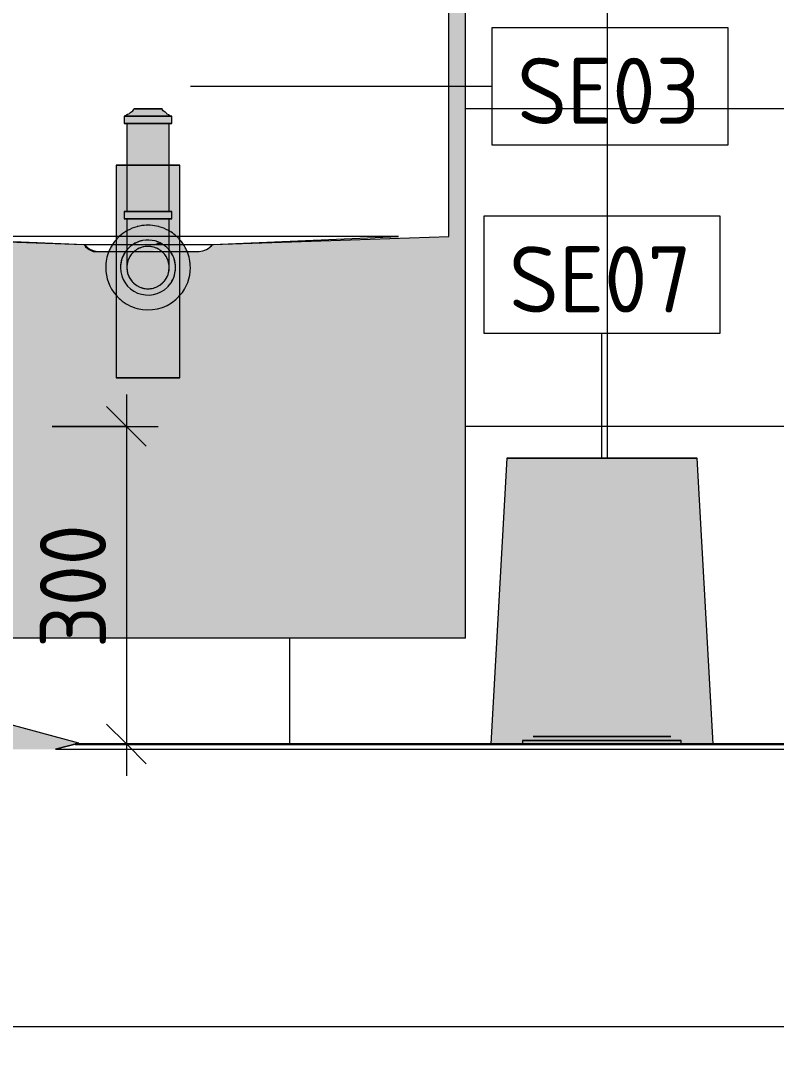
# Model space of a CAD drawing. Header units: millimetres. Extents: x 855 to 56329, y -2396 to 17803.
# Drawn here: x 35193 to 35906, y -297 to 683 of the extents above; entities that cross this region are included whole.
import ezdxf

# ---------------------------------------------------------------- set-up
doc = ezdxf.new("R2010")
doc.units = ezdxf.units.MM
for name, color, linetype, lineweight in [('A-ANNO-DIMS', 7, 'Continuous', 9), ('A-ANNO-DIMS-25', 7, 'Continuous', 9), ('A-DETL-GENF', 7, 'Continuous', 9), ('A-FLOR', 7, 'Continuous', 9), ('A-WALL-PATT', 7, 'Continuous', 9), ('P-SANR-FIXT', 7, 'Continuous', 9), ('P-SANR-FIXT-3', 7, 'Continuous', 18), ('P-SANR-FIXT-IDEN', 7, 'Continuous', 9)]:
    doc.layers.add(name, color=color, linetype=linetype, lineweight=lineweight)
doc.layers.add('A-FLOR-FNSH-1', color=7, linetype='Continuous', lineweight=30, true_color=0x3c3c3c)
doc.layers.add('I-FURN-4', color=7, linetype='Continuous', lineweight=9, true_color=0xc0c0c0)
doc.layers.add('I-FURN-3', color=7, linetype='Continuous', lineweight=9, true_color=0xfbfbfb, transparency=0.7)
doc.layers.add('P-SANR-FIXT-2', color=7, linetype='Continuous', lineweight=9, transparency=0.7)
doc.styles.add('GOST Common_6', font='GOST_Common.ttf', dxfattribs={"height": 62.5})
doc.styles.add('ISOCPEUR_2', font='isocpeur.ttf', dxfattribs={"width": 0.9, "height": 62.5})
doc.dimstyles.new('ISO-2_5_0_9К_БОЛЬШОЙ_1', dxfattribs={"dimscale": 304.8, "dimtxt": 62.248823, "dimasz": 0.123031, "dimexe": 0.098425, "dimexo": 0.246063, "dimgap": 0, "dimtad": 1, "dimdec": 0, "dimrnd": 10, "dimzin": 0, "dimdsep": 46, "dimtxsty": 'ISOCPEUR_2', "dimblk1": 'OBLIQUE', "dimblk2": 'OBLIQUE', "dimsah": 1, "dimcen": 0.09, "dimdle": 0.098425, "dimazin": 0, "dimtfac": 1, "dimtdec": 4, "dimtix": 1, "dimtmove": 0, "dimatfit": 3, "dimfxl": 1, "dimtvp": 1, "dimtolj": 1, "dimtzin": 0, "dimarcsym": 2})

# ---------------------------------------------------------------- blocks, each defined once
blk = doc.blocks.new('Мойка кухонная - Раковина Roca Victoria-N Unik 600х460 мм-30768662-Развертка 1_11-2')
at = {"layer": 'P-SANR-FIXT'}
for p, q in [((44396.57, 696.82), (44964.23, 696.82)), ((44410.68, 696.82), (44396.58, 696.82)), ((44396.58, 696.82), (44396.58, 479.22)), ((44950.68, 700), (44410.68, 700)), ((44410.68, 700), (44410.68, 696.82)), ((44950.68, 696.82), (44950.68, 700)), ((44964.23, 696.82), (44950.68, 696.82)), ((44964.23, 479.2), (44964.23, 696.82)), ((44916.73, 479.2), (44396.57, 479.2)), ((44396.58, 479.22), (44619.45, 471.89)), ((44916.73, 479.2), (44444.63, 479.2)), ((44444.63, 479.2), (44620.14, 471.77)), ((44619.45, 471.89), (44741.91, 471.89)), ((44741.2, 471.77), (44916.73, 479.2)), ((44741.23, 471.87), (44964.23, 479.2)), ((44628.2, 465.31), (44680.68, 465.31)), ((44633.03, 465.31), (44680.68, 465.31)), ((44680.68, 465.31), (44728.31, 465.31)), ((44680.68, 465.31), (44728.01, 465.31))]:
    blk.add_line(p, q, dxfattribs=at)
for centre, radius, start, end in [((44633.74, 481.79), 17.39, 214.69481, 251.39758), ((44633.81, 482.97), 17.67, 219.30999, 243.39173), ((44727.62, 482.7), 17.39, 271.28334, 321.50105), ((44727.53, 482.97), 17.67, 272.52653, 320.68652), ((44633.81, 482.97), 17.67, 243.39173, 267.47347)]:
    blk.add_arc(centre, radius, start, end, dxfattribs=at)
blk = doc.blocks.new('сифон - Для раковины-30649612-Развертка 1_11-2')
at = {"layer": 'P-SANR-FIXT-2'}
for points in [[(44675.86, 593), (44680.12, 593), (44680.12, 600), (44666.77, 600), (44665.45, 597.75), (44664.86, 596.97), (44664.46, 596.64), (44663.17, 595.95), (44662.68, 595.37), (44658.72, 593), (44675.35, 593)], [(44692.76, 593), (44701.5, 593.09), (44699.06, 594.61), (44697.44, 595.55), (44694.26, 598.37), (44693.34, 600), (44680.12, 600), (44680.12, 593), (44690.16, 593)], [(44680.12, 586), (44680.12, 593), (44657.62, 593), (44657.62, 586), (44674.94, 586)], [(44690.16, 586), (44702.62, 586), (44702.62, 593), (44680.12, 593), (44680.12, 586), (44690.12, 586)], [(44699.8, 546.78), (44700.12, 546.78), (44700.12, 586), (44660.12, 586), (44660.12, 546.78), (44699.44, 546.78)], [(44694.26, 503), (44700.12, 503), (44700.12, 546.78), (44660.12, 546.78), (44660.26, 503), (44691.37, 503)], [(44691.37, 496), (44702.62, 496), (44702.37, 503), (44657.62, 503), (44657.62, 496), (44690.16, 496)], [(44660.12, 484.64), (44670.12, 488.68), (44680.6, 489.94), (44690.63, 488.57), (44700.12, 484.64), (44700.12, 496), (44660.12, 496), (44660.12, 488.64)], [(44666.15, 471.77), (44667.78, 472.96), (44668.54, 473.11), (44673.39, 475.11), (44680.68, 475.93), (44687.88, 474.69), (44690.65, 473.54), (44700.12, 473.78), (44700.12, 484.64), (44699.44, 484.82), (44697.44, 485.36), (44697.44, 484.99), (44669.6, 488.54), (44662.8, 484.61), (44662.8, 485.75), (44660.12, 484.64), (44660.12, 471.77), (44665.98, 471.77)], [(44680.68, 465.31), (44692.13, 466.78), (44685.29, 471.77), (44666.81, 471.77), (44665.12, 466.98), (44680.12, 465.37)], [(44694.09, 471.77), (44693.12, 472.52), (44690.12, 473.52), (44686.85, 473.21), (44690.59, 471.77), (44692.64, 471.77)], [(44654.14, 468.14), (44654.12, 468.17), (44654.12, 468.15)], [(44680.12, 424), (44687.88, 425.31), (44693.12, 427.48), (44698.67, 431.84), (44702.63, 437), (44705.23, 443.27), (44706.08, 450.29), (44705.23, 456.73), (44702.63, 463), (44700.86, 465.31), (44700.12, 465.31), (44700.12, 450), (44699.44, 444.82), (44697.44, 440), (44694.26, 435.86), (44690.12, 432.68), (44684.61, 430.59), (44680.12, 430), (44674.94, 430.68), (44669.76, 432.95), (44665.98, 435.86), (44662.78, 440.05), (44660.8, 444.82), (44660.12, 450.29), (44659.91, 465.31), (44659.37, 465.31), (44657.54, 462.84), (44655, 456.73), (44654.14, 449.85), (44655, 443.27), (44657.6, 437), (44662.49, 431.04), (44667.12, 427.48), (44673.39, 424.89), (44677.09, 424.4)]]:
    blk.add_hatch(color=256, dxfattribs=at).paths.add_polyline_path(points)
h = blk.add_hatch(color=256, dxfattribs=at)
h.paths.add_polyline_path([(44651.14, 346), (44680.12, 346), (44680.12, 410), (44669.76, 411.36), (44660.12, 415.36), (44651.83, 421.72), (44650.12, 423.95), (44650.12, 346)])
h.paths.add_polyline_path([(44650.12, 476.05), (44652.16, 478.53), (44660.12, 484.64), (44660.06, 496), (44657.62, 496), (44657.62, 503), (44660.12, 503), (44660.12, 546.78), (44650.12, 546.78), (44650.12, 477.29)])
h = blk.add_hatch(color=256, dxfattribs=at)
h.paths.add_polyline_path([(44706.1, 346), (44710.12, 346), (44710.12, 423.95), (44707.97, 421.38), (44699.2, 414.98), (44690.47, 411.36), (44680.12, 410), (44680.12, 346), (44701.33, 346)])
h.paths.add_polyline_path([(44710.12, 476.05), (44710.12, 546.78), (44700.12, 546.78), (44700.12, 503), (44702.62, 503), (44702.54, 496), (44700.12, 496), (44700.12, 484.64), (44708.4, 478.28), (44709.45, 476.92)])
h = blk.add_hatch(color=256, dxfattribs=at)
h.paths.add_polyline_path([(44680.12, 410), (44690.47, 411.36), (44700.12, 415.36), (44708.4, 421.72), (44710.12, 423.95), (44710.11, 465.31), (44709.7, 468.45), (44710.12, 468.5), (44710.12, 476.05), (44708.4, 478.28), (44700.12, 484.64), (44700.12, 473.78), (44701.54, 473.81), (44701.81, 471.77), (44706.1, 471.77), (44706.1, 468.07), (44709.1, 468.34), (44709.1, 465.31), (44700.86, 465.31), (44702.63, 463), (44705.23, 456.73), (44706.1, 449.85), (44705.23, 443.27), (44702.63, 437), (44698.5, 431.62), (44692.2, 427.1), (44686.85, 424.89), (44680.12, 424), (44672.35, 425.31), (44667.12, 427.48), (44661.73, 431.62), (44657.6, 437), (44655, 443.27), (44654.16, 450.29), (44655, 456.73), (44657.6, 463), (44659.37, 465.31), (44650.12, 465.31), (44650.12, 423.95), (44651.83, 421.72), (44660.12, 415.36), (44670, 411.33), (44677.63, 410.33)])
h.paths.add_polyline_path([(44680.12, 430), (44685.35, 430.7), (44690.12, 432.68), (44694.26, 435.86), (44697.61, 440.41), (44699.44, 444.82), (44700.12, 450.29), (44699.89, 465.31), (44660.12, 465.31), (44660.12, 450), (44660.8, 444.82), (44663.28, 439.37), (44665.98, 435.86), (44670.12, 432.68), (44674.94, 430.68), (44676.85, 430.43)])
h.paths.add_polyline_path([(44698.5, 468.38), (44694.09, 471.77), (44690.59, 471.66), (44697.53, 468.95)])
h.paths.add_polyline_path([(44699.12, 467.31), (44699.31, 467.33), (44698.52, 468.36)])
h.paths.add_polyline_path([(44666.37, 471.77), (44667.56, 471.89), (44667.66, 472.66), (44667.12, 472.52), (44666.49, 471.89)])
h.paths.add_polyline_path([(44661.93, 467.33), (44665.98, 471.64), (44661.35, 467.88), (44661, 467.43), (44661.68, 467.35)])
h.paths.add_polyline_path([(44650.12, 468.99), (44652.9, 471.77), (44660.12, 471.93), (44660.12, 484.64), (44651.83, 478.28), (44650.12, 476.05), (44650.12, 470)])
h.paths.add_polyline_path([(44668.89, 472.99), (44686.32, 473.43), (44680.12, 476), (44669.76, 473.23)])
h = blk.add_hatch(color=256, dxfattribs=at)
h.paths.add_polyline_path([(44662.8, 484.61), (44669.61, 488.57), (44662.8, 485.75)])
h.paths.add_polyline_path([(44699.44, 484.82), (44699.44, 484.92), (44689.98, 488.7), (44679.3, 489.89), (44670.12, 488.59), (44697.44, 484.99), (44697.44, 485.36), (44697.86, 485.25)])
h = blk.add_hatch(color=256, dxfattribs=at)
h.paths.add_polyline_path([(44710.12, 423.95), (44714.76, 430), (44718.75, 439.65), (44720.12, 450), (44718.75, 460.35), (44714.76, 470), (44710.12, 476.05), (44710.12, 468.5), (44713.85, 468.85), (44715.89, 465.31), (44710.12, 465.25), (44710.12, 430)])
h.paths.add_polyline_path([(44650.12, 423.95), (44650.12, 465.31), (44643.53, 465.31), (44641.48, 460.35), (44640.12, 450), (44641.48, 439.65), (44645.48, 430)])
h.paths.add_polyline_path([(44699.31, 467.33), (44700.12, 467.42), (44700.12, 471.77), (44694.26, 471.64), (44698.52, 468.37)])
h.paths.add_polyline_path([(44661, 467.43), (44661.73, 468.38), (44665.98, 471.77), (44660.12, 471.77), (44660.38, 467.49), (44660.8, 467.45)])
h.paths.add_polyline_path([(44649.76, 468.63), (44650.12, 468.99), (44650.12, 476.05), (44645.12, 469.13), (44645.48, 469.1)])
h = blk.add_hatch(color=256, dxfattribs=at)
h.paths.add_polyline_path([(44702.35, 467.66), (44706.1, 468.07), (44706.1, 471.77), (44701.81, 471.77), (44702.26, 468.38)])
h.paths.add_polyline_path([(44654.14, 468.16), (44654.12, 471.77), (44652.9, 471.77), (44650.12, 468.6), (44654.12, 468.17)])
h.paths.add_polyline_path([(44701.33, 471.77), (44701.8, 471.87), (44701.33, 473.81), (44700.12, 473.78), (44700.12, 471.77)])
h = blk.add_hatch(color=256, dxfattribs=at)
h.paths.add_polyline_path([(44700.12, 467.42), (44702.35, 467.66), (44701.81, 471.77), (44700.12, 471.77), (44700.12, 468.38)])
h.paths.add_polyline_path([(44660.12, 467.52), (44660.03, 471.77), (44654.14, 471.77), (44654.14, 468.16), (44658.9, 467.65)])
h.paths.add_polyline_path([(44696.55, 471.77), (44700.12, 471.87), (44700.12, 473.78), (44690.65, 473.54), (44693.96, 471.87), (44694.26, 471.77), (44695.63, 471.77)])
h = blk.add_hatch(color=256, dxfattribs=at)
h.paths.add_polyline_path([(44659.37, 465.31), (44660.12, 465.52), (44660.12, 466.28)])
h.paths.add_polyline_path([(44700.28, 465.31), (44700.86, 465.31), (44700.12, 466.28), (44700.12, 465.59)])
h.paths.add_polyline_path([(44690.33, 471.77), (44686.32, 473.43), (44667.79, 472.7), (44667.64, 472.52), (44667.82, 471.77), (44690.16, 471.77)])
h = blk.add_hatch(color=256, dxfattribs=at)
h.paths.add_polyline_path([(44692.39, 466.58), (44699.12, 467.31), (44698.5, 468.38), (44697.44, 468.83), (44690.12, 471.77), (44685.63, 471.77), (44692.13, 466.78)])
h.paths.add_polyline_path([(44664.84, 467.01), (44666.69, 471.77), (44666.37, 471.77), (44661.93, 467.33), (44664.33, 467.07)])
h = blk.add_hatch(color=256, dxfattribs=at)
h.paths.add_polyline_path([(44666.15, 471.77), (44666.49, 471.89), (44666.31, 471.89)])
h.paths.add_polyline_path([(44668.23, 472.98), (44669.76, 473.23), (44678.52, 475.79), (44672.35, 474.69), (44668.54, 473.11)])
h.paths.add_polyline_path([(44686.32, 473.43), (44690.12, 473.76), (44686.85, 475.11), (44680.68, 475.77), (44685.29, 473.86)])
h = blk.add_hatch(color=256, dxfattribs=at)
h.paths.add_polyline_path([(44710.12, 465.31), (44715.89, 465.31), (44713.85, 468.85), (44710.12, 468.45)])
h.paths.add_polyline_path([(44646.44, 465.31), (44650.12, 465.31), (44650.12, 468.6), (44645.11, 469.11), (44643.53, 465.31)])
h = blk.add_hatch(color=256, dxfattribs=at)
h.paths.add_polyline_path([(44650.12, 468.6), (44650.12, 468.99), (44649.76, 468.63)])
h.paths.add_polyline_path([(44649.74, 468.61), (44649.76, 468.63), (44645.11, 469.11)])
h = blk.add_hatch(color=256, dxfattribs=at)
h.paths.add_polyline_path([(44709.1, 465.31), (44709.1, 468.34), (44708.4, 468.27), (44708.4, 465.31)])
h.paths.add_polyline_path([(44651.14, 465.31), (44651.14, 468.49), (44650.12, 468.57), (44650.12, 465.31), (44650.53, 465.31)])
h.paths.add_polyline_path([(44710.12, 465.31), (44710.12, 468.45), (44709.7, 468.41), (44710.11, 465.31)])
h = blk.add_hatch(color=256, dxfattribs=at)
h.paths.add_polyline_path([(44652.36, 465.31), (44659.37, 465.31), (44660.12, 466.28), (44660.12, 467.52), (44651.14, 468.46), (44651.14, 465.31)])
h.paths.add_polyline_path([(44708.4, 465.31), (44708.4, 468.27), (44700.12, 467.39), (44700.12, 466.28), (44700.86, 465.31), (44707.31, 465.31)])
h = blk.add_hatch(color=256, dxfattribs=at)
h.paths.add_polyline_path([(44700.12, 466.28), (44699.86, 467.39), (44699.44, 467.17), (44699.87, 466.6)])
h.paths.add_polyline_path([(44660.12, 466.28), (44660.8, 467.45), (44660.12, 467.51), (44660.12, 467.15)])
h = blk.add_hatch(color=256, dxfattribs=at)
h.paths.add_polyline_path([(44664.13, 465.31), (44664.84, 467.01), (44661.67, 467.07), (44660.8, 466.2), (44660.8, 467.17), (44660.12, 466.28), (44660.34, 465.31), (44662.96, 465.31)])
h.paths.add_polyline_path([(44700.12, 465.59), (44699.87, 466.6), (44699.44, 466.77), (44699.88, 466)])
h = blk.add_hatch(color=256, dxfattribs=at)
h.paths.add_polyline_path([(44660.8, 466.2), (44661.68, 467.35), (44660.8, 467.17)])
h.paths.add_polyline_path([(44699.44, 466.77), (44699.31, 467.33), (44699.14, 467.28)])
h = blk.add_hatch(color=256, dxfattribs=at)
h.paths.add_polyline_path([(44664.13, 465.31), (44679.37, 465.45), (44664.83, 467), (44664.25, 465.59)])
h.paths.add_polyline_path([(44690.82, 465.31), (44700.12, 465.59), (44699.14, 467.28), (44683.27, 465.31), (44690.16, 465.31)])
at = {"layer": 'P-SANR-FIXT'}
for p, q in [((44650.12, 546.78), (44650.12, 479.2)), ((44660.02, 546.78), (44650.12, 546.78)), ((44650.12, 546.78), (44680.12, 546.78)), ((44672.35, 546.78), (44660.02, 546.78)), ((44680.12, 546.78), (44672.35, 546.78)), ((44687.84, 546.78), (44680.12, 546.78)), ((44680.12, 546.78), (44706.1, 546.78)), ((44700.22, 546.78), (44687.88, 546.78)), ((44710.12, 546.78), (44700.22, 546.78)), ((44706.1, 546.78), (44710.12, 546.78)), ((44710.12, 479.2), (44710.12, 546.78)), ((44650.12, 479.2), (44650.12, 468.6)), ((44710.12, 468.5), (44710.12, 479.2)), ((44650.12, 468.57), (44650.12, 465.31)), ((44650.12, 465.31), (44650.12, 346)), ((44710.12, 465.31), (44710.12, 468.45)), ((44710.12, 346), (44710.12, 465.31)), ((44650.12, 346), (44651.14, 346)), ((44665.12, 346), (44650.12, 346)), ((44651.14, 346), (44654.14, 346)), ((44654.14, 346), (44680.12, 346)), ((44680.12, 346), (44665.12, 346)), ((44680.12, 346), (44709.1, 346)), ((44710.12, 346), (44680.12, 346)), ((44709.1, 346), (44710.12, 346))]:
    blk.add_line(p, q, dxfattribs=at)
for radius, start, end in [(40, 75.71751, 98.02758), (40, 120, 132.83401), (40, 119.19712, 120), (40, 105.24703, 118.91041), (40, 98.24493, 105), (40, 75, 75.45613), (40, 61.0596, 74.75297), (40, 60, 60.80288), (40, 57.8033, 60), (40, 47.44416, 57.30664), (40, 139.0486, 151.34644), (40, 132.83401, 139.0486), (26, 123.18157, 135), (26, 123.18157, 135), (26, 101.53846, 122.70721), (26, 105, 122.70721), (26, 101.53846, 105), (26, 75, 101.14942), (26, 75, 101.14942), (26, 67.17623, 74.90582), (26, 67.17623, 74.90582), (26, 57.29209, 65.89805), (26, 57.29209, 65.89805), (26, 47.96466, 56.81843), (26, 47.96466, 56.81843), (40, 40.9514, 47.16599), (40, 28.51707, 40.9514), (40, 157.29032, 180), (40, 151.38872, 157.29032), (26, 143.56174, 179.35133), (26, 150, 179.35133), (26, 143.56174, 150), (26, 140.86375, 143.56174), (26, 140.86375, 143.56174), (26, 138.38976, 140.86375), (26, 138.38976, 140.86375), (26, 135.05307, 137.66801), (26, 135.05307, 137.66801), (26, 45, 47.73574), (26, 45, 47.73574), (26, 42.06145, 44.94693), (26, 42.06145, 44.94693), (26, 39.13625, 41.61024), (26, 39.13625, 41.61024), (26, 36.43826, 39.13625), (26, 36.43826, 39.13625), (26, 0.64867, 36.43826), (26, 15, 36.43826), (40, 22.70968, 28.4341), (40, 0, 22.70968), (26, 0.64867, 15), (40, 180, 220.9514), (26, 179.35133, 180), (26, 179.35133, 180), (26, 180.32572, 315), (26, 180.32572, 315), (26, 315.62485, 359.67428), (26, 315.62485, 345), (26, 345, 359.67428), (26, 0, 0.64867), (26, 0, 0.64867), (40, 319.0486, 360), (40, 220.9514, 229.17087), (40, 310.82913, 319.0486), (40, 229.1995, 255), (40, 255.33884, 310.8005)]:
    blk.add_arc((44680.12, 450), radius, start, end, dxfattribs=at)
at = {"layer": 'P-SANR-FIXT-3'}
for p, q in [((44666.77, 600), (44670.68, 600)), ((44675.01, 600), (44666.77, 600)), ((44670.68, 600), (44680.12, 600)), ((44680.12, 600), (44675.01, 600)), ((44680.12, 600), (44689.56, 600)), ((44693.46, 600), (44680.12, 600)), ((44689.56, 600), (44692.45, 600)), ((44692.45, 600), (44693.46, 600)), ((44693.87, 598.9), (44693.46, 600)), ((44657.62, 593), (44657.62, 586)), ((44657.62, 593), (44658.53, 593)), ((44680.12, 593), (44657.62, 593)), ((44658.98, 593.43), (44658.62, 593)), ((44658.63, 593), (44673.14, 593)), ((44662.72, 593), (44658.63, 593)), ((44658.72, 593), (44673.26, 593)), ((44663.02, 596), (44662.72, 595.56)), ((44667.48, 593), (44662.72, 593)), ((44673.14, 593), (44667.48, 593)), ((44673.24, 593), (44680.12, 593)), ((44673.47, 593), (44673.24, 593)), ((44673.46, 593), (44680.12, 593)), ((44680.12, 593), (44673.47, 593)), ((44680.12, 593), (44701.52, 593)), ((44693.34, 593), (44680.12, 593)), ((44680.12, 593), (44701.61, 593)), ((44692.76, 593), (44680.12, 593)), ((44700.57, 593), (44692.76, 593)), ((44702.62, 593), (44693.34, 593)), ((44697.22, 596), (44695.35, 597.26)), ((44697.22, 596), (44697.52, 595.56)), ((44697.52, 595.56), (44697.86, 595.23)), ((44697.86, 595.23), (44699.45, 594.6)), ((44701.61, 593), (44700.57, 593)), ((44701.71, 593), (44702.62, 593)), ((44702.62, 586), (44702.62, 593)), ((44659.87, 586), (44657.62, 586)), ((44657.62, 586), (44680.12, 586)), ((44680.12, 586), (44659.87, 586)), ((44660.12, 586), (44660.12, 546.78)), ((44660.8, 586), (44660.12, 586)), ((44660.12, 586), (44673.11, 586)), ((44673.11, 586), (44660.8, 586)), ((44680.12, 586), (44673.2, 586)), ((44673.2, 586), (44680.12, 586)), ((44690.12, 586), (44680.12, 586)), ((44680.12, 586), (44700.12, 586)), ((44690.24, 586), (44680.12, 586)), ((44680.12, 586), (44702.62, 586)), ((44700.12, 586), (44690.12, 586)), ((44700.36, 586), (44690.28, 586)), ((44700.12, 546.78), (44700.12, 586)), ((44702.62, 586), (44700.36, 586)), ((44660.12, 546.78), (44660.12, 503)), ((44700.12, 503), (44700.12, 546.78)), ((44657.62, 503), (44657.62, 496)), ((44657.62, 503), (44664.21, 503)), ((44659.99, 503), (44657.62, 503)), ((44660.51, 503), (44660.15, 503)), ((44660.15, 503), (44660.51, 503)), ((44660.63, 503), (44660.16, 503)), ((44674.03, 503), (44660.77, 503)), ((44662.8, 503), (44660.8, 503)), ((44660.8, 503), (44674.01, 503)), ((44674.01, 503), (44662.8, 503)), ((44664.21, 503), (44674.03, 503)), ((44699.44, 503), (44674.27, 503)), ((44674.27, 503), (44699.44, 503)), ((44674.29, 503), (44685.94, 503)), ((44690.17, 503), (44674.29, 503)), ((44685.94, 503), (44696.03, 503)), ((44699.46, 503), (44690.21, 503)), ((44696.03, 503), (44702.54, 503)), ((44700.24, 503), (44699.6, 503)), ((44700.12, 503), (44699.73, 503)), ((44699.73, 503), (44700.12, 503)), ((44702.54, 503), (44700.24, 503)), ((44702.62, 496), (44702.62, 503)), ((44657.62, 496), (44658.38, 496)), ((44660.43, 496), (44657.62, 496)), ((44658.38, 496), (44659.99, 496)), ((44659.99, 496), (44660.43, 496)), ((44660.12, 496), (44660.12, 479.2)), ((44660.12, 496), (44660.31, 496)), ((44660.31, 496), (44660.12, 496)), ((44668.87, 496), (44660.63, 496)), ((44660.77, 496), (44674.29, 496)), ((44660.8, 496), (44665.98, 496)), ((44674.27, 496), (44660.8, 496)), ((44665.98, 496), (44674.27, 496)), ((44674.29, 496), (44668.87, 496)), ((44674.29, 496), (44674.94, 496)), ((44699.44, 496), (44674.29, 496)), ((44674.32, 496), (44690.17, 496)), ((44702.61, 496), (44674.32, 496)), ((44674.94, 496), (44699.44, 496)), ((44690.21, 496), (44699.46, 496)), ((44699.6, 496), (44700.24, 496)), ((44699.73, 496), (44700.12, 496)), ((44700.12, 496), (44699.73, 496)), ((44700.12, 479.2), (44700.12, 496)), ((44700.24, 496), (44702.61, 496)), ((44660.12, 479.2), (44660.12, 471.77)), ((44660.12, 471.77), (44660.12, 467.52)), ((44700.12, 471.77), (44700.12, 479.2)), ((44700.12, 467.42), (44700.12, 471.77)), ((44660.12, 467.51), (44660.12, 465.31)), ((44660.12, 465.31), (44660.12, 450)), ((44700.12, 465.31), (44700.12, 467.39)), ((44700.12, 450), (44700.12, 465.31))]:
    blk.add_line(p, q, dxfattribs=at)
at = {"layer": 'P-SANR-FIXT-3', "flags": 128}
for points in [[(44663.02, 596), (44664.88, 597.26), (44665.75, 597.96), (44666.36, 598.9), (44666.77, 600)], [(44695.35, 597.26), (44694.49, 597.96), (44693.87, 598.9)], [(44660.79, 594.6), (44659.77, 594.09), (44658.98, 593.43)], [(44662.72, 595.56), (44662.38, 595.23), (44660.79, 594.6)], [(44699.45, 594.6), (44700.46, 594.09), (44701.25, 593.43), (44701.62, 593)]]:
    blk.add_lwpolyline(points, dxfattribs=at)
at = {"layer": 'P-SANR-FIXT-3'}
for start, end in [(129.48254, 180), (127.55204, 129.48254), (123.65551, 127.52879), (120, 123.61726), (75.00923, 120), (60, 75), (55.91923, 60), (50.51746, 55.84848), (0, 50.51746), (180, 209.84045), (285.15955, 360), (210, 285)]:
    blk.add_arc((44680.12, 450), 20, start, end, dxfattribs=at)
for points, knots in [([(44667.4, 465.43), (44667.24, 465.3), (44666.75, 464.88), (44665.65, 463.86), (44664.21, 462.21), (44662.99, 460.39), (44662.17, 458.86), (44661.45, 457.26), (44660.46, 454.36), (44660.12, 451.78), (44660.12, 450)], [0.7193475, 0.7193475, 0.7193475, 0.7193475, 0.7291667, 0.75, 0.7916667, 0.8333333, 0.8541667, 0.875, 0.9166667, 1, 1, 1, 1]), ([(44685.29, 469.32), (44683.61, 469.77), (44680.12, 470.23), (44675.75, 469.66), (44672.44, 468.53), (44670.5, 467.57), (44669.4, 466.89), (44669.04, 466.66)], [0.4166667, 0.4166667, 0.4166667, 0.4166667, 0.5, 0.5833333, 0.625, 0.6666667, 0.6867626, 0.6867626, 0.6867626, 0.6867626]), ([(44691.32, 466.57), (44690.93, 466.83), (44689.79, 467.55), (44687.79, 468.53), (44686.14, 469.09), (44685.29, 469.32)], [0.3106624, 0.3106624, 0.3106624, 0.3106624, 0.3333333, 0.375, 0.4166667, 0.4166667, 0.4166667, 0.4166667]), ([(44692.83, 465.43), (44692.66, 465.58), (44692.17, 465.97), (44691.67, 466.33), (44691.35, 466.55)], [0.28065254, 0.28065254, 0.28065254, 0.28065254, 0.29166667, 0.31026936, 0.31026936, 0.31026936, 0.31026936]), ([(44699.44, 455.18), (44699.21, 456.02), (44698.65, 457.67), (44697.68, 459.64), (44696.76, 461.11), (44695.74, 462.54), (44694.59, 463.86), (44693.48, 464.88), (44692.99, 465.3), (44692.83, 465.43)], [0.0833333, 0.0833333, 0.0833333, 0.0833333, 0.125, 0.1666667, 0.1875, 0.2083333, 0.25, 0.2708333, 0.2806525, 0.2806525, 0.2806525, 0.2806525]), ([(44660.12, 450), (44660.12, 448.22), (44660.46, 445.64), (44661.59, 442.33), (44662.55, 440.36), (44663.48, 438.89), (44664.49, 437.46), (44665.65, 436.14), (44666.92, 434.96), (44668.27, 433.84), (44670.09, 432.63), (44672.44, 431.47), (44675.75, 430.34), (44680.12, 429.77), (44684.48, 430.34), (44687.79, 431.47), (44690.15, 432.63), (44691.96, 433.84), (44693.31, 434.96), (44694.59, 436.14), (44696.03, 437.79), (44697.24, 439.61), (44698.07, 441.14), (44698.79, 442.74), (44699.21, 443.99), (44699.44, 444.82)], [0, 0, 0, 0, 0.0833333, 0.125, 0.1666667, 0.1875, 0.2083333, 0.25, 0.2708333, 0.2916667, 0.3333333, 0.375, 0.4166667, 0.5, 0.5833333, 0.625, 0.6666667, 0.7083333, 0.7291667, 0.75, 0.7916667, 0.8333333, 0.8541667, 0.875, 0.9166667, 0.9166667, 0.9166667, 0.9166667])]:
    blk.add_open_spline(points, degree=3, knots=knots, dxfattribs=at)
for points in [[(44667.94, 465.87), (44667.76, 465.72), (44667.58, 465.58), (44667.4, 465.43)], [(44669.03, 466.65), (44668.66, 466.4), (44668.3, 466.14), (44667.94, 465.87)], [(44700.12, 450), (44700.12, 451.78), (44699.89, 453.5), (44699.44, 455.18)], [(44699.44, 444.82), (44699.89, 446.5), (44700.12, 448.22), (44700.12, 450)]]:
    blk.add_open_spline(points, degree=3, dxfattribs=at)
blk = doc.blocks.new('мусорная корзина - Round_ Metal-30590745-Развертка 1_11-2')
at = {"layer": 'P-SANR-FIXT-2'}
for points in [[(45004, 0), (45034, 0), (45034, 3.17), (45184, 3.17), (45184, 0), (45214, 0), (45199, 270), (45174, 270), (45173.95, 6.96), (45044, 6.96), (45044, 270), (45019, 270), (45005.29, 23.27)], [(45146.39, 6.96), (45174, 6.96), (45174, 270), (45044, 270), (45044, 6.96), (45141.71, 6.96)], [(45092.18, 0), (45184, 0), (45184, 3.17), (45034, 3.17), (45034, 0), (45089.59, 0)]]:
    blk.add_hatch(color=256, dxfattribs=at).paths.add_polyline_path(points)
at = {"layer": 'P-SANR-FIXT'}
for p, q in [((45019, 270), (45004, 0)), ((45019, 270), (45199, 270)), ((45043.78, 270), (45019, 270)), ((45124.63, 270), (45043.78, 270)), ((45044, 270), (45174, 270)), ((45174, 270), (45044, 270)), ((45174.22, 270), (45124.63, 270)), ((45199, 270), (45174.22, 270)), ((45214, 0), (45199, 270)), ((45034, 3.17), (45034, 0)), ((45034, 3.17), (45108.75, 3.17)), ((45071.5, 3.17), (45034, 3.17)), ((45044, 6.96), (45092.18, 6.96)), ((45092.18, 6.96), (45044, 6.96)), ((45108.75, 3.17), (45071.5, 3.17)), ((45092.24, 6.96), (45125.68, 6.96)), ((45125.68, 6.96), (45092.24, 6.96)), ((45109.18, 3.17), (45170.91, 3.17)), ((45128.41, 3.17), (45109.18, 3.17)), ((45125.82, 6.96), (45141.5, 6.96)), ((45141.5, 6.96), (45125.82, 6.96)), ((45146.5, 3.17), (45128.41, 3.17)), ((45141.73, 6.96), (45174, 6.96)), ((45174, 6.96), (45141.73, 6.96)), ((45170.91, 3.17), (45146.5, 3.17)), ((45171.17, 3.17), (45184, 3.17)), ((45173.95, 3.17), (45171.17, 3.17)), ((45184, 3.17), (45173.95, 3.17)), ((45184, 0), (45184, 3.17))]:
    blk.add_line(p, q, dxfattribs=at)
blk = doc.blocks.new('Начало раскладки_красным - Начало раскладки_красным-26112293-Развертка 1_11-2')
at = {"layer": 'A-DETL-GENF'}
for points in [[(44178.28, 265.36), (44250.75, 265.4), (44214.44, 400.61), (44210, 384.01)], [(44592.8, -5.03), (44614.67, 0.84), (44479.42, 37), (44479.44, -5.03)]]:
    blk.add_hatch(color=256, dxfattribs=at).paths.add_polyline_path(points)
for p, q in [((44214.44, 400.61), (44178.28, 265.36)), ((44214.44, 400.61), (44178.28, 265.36)), ((44250.75, 265.4), (44214.44, 400.61)), ((44214.44, 400.61), (44250.75, 265.4)), ((44178.28, 265.36), (44250.75, 265.4)), ((44178.28, 265.36), (44250.75, 265.4)), ((44214.65, 30.61), (44214.52, 265.38)), ((44614.67, 0.84), (44479.42, 37)), ((44479.42, 37), (44479.44, -5.03)), ((44614.67, 0.84), (44479.42, 37)), ((44479.42, 37), (44479.44, -5.03)), ((44244.67, 0.62), (44479.44, 0.76)), ((44592.8, -5.03), (44614.67, 0.84)), ((44614.67, 0.84), (44592.8, -5.03))]:
    blk.add_line(p, q, dxfattribs=at)
for start, end in [(0.0336, 190.87727), (348.79815, 0.0336)]:
    blk.add_arc((44214.67, 0.61), 30, start, end, dxfattribs=at)
blk = doc.blocks.new('DIMBLOCK33-Развертка 1_11-2')
at = {"layer": 'A-ANNO-DIMS-25'}
for p, q in [((34842.75, 1725), (34842.75, -296.85)), ((34842.75, -266.85), (34842.75, 1725)), ((38022.75, -75), (38022.75, -296.85)), ((38022.75, -266.85), (38022.75, -80)), ((34842.75, -266.85), (38052.75, -266.85))]:
    blk.add_line(p, q, dxfattribs=at)
at = {"layer": 'A-ANNO-DIMS-25', "lineweight": 20}
for p, q in [((34842.75, -266.85), (34861.5, -248.1)), ((38022.75, -266.85), (38041.5, -248.1)), ((34842.75, -266.85), (34824, -285.6)), ((38022.75, -266.85), (38004, -285.6))]:
    blk.add_line(p, q, dxfattribs=at)
at = {"layer": 'A-ANNO-DIMS-25', "color": 0, "insert": (36359.13, -185.19), "char_height": 62.5, "width": 176.6909, "attachment_point": 1, "line_spacing_factor": 1.149209, "style": 'ISOCPEUR_2'}
blk.add_mtext('3180', dxfattribs=at)
blk = doc.blocks.new('_Oblique')
at = {"color": 0, "linetype": 'ByBlock', "lineweight": -2}
blk.add_line((-0.5, -0.5), (0.5, 0.5), dxfattribs=at)
blk = doc.blocks.new('М_сантехническая_рамка1 - В рамке-30590747-Развертка 1_11-2')
at = {"layer": 'P-SANR-FIXT-IDEN'}
for p, q in [((44103.87, 962.72), (43880.56, 962.72)), ((43880.56, 962.72), (43880.56, 852.27)), ((44103.87, 852.27), (44103.87, 962.72)), ((43880.56, 852.27), (44103.87, 852.27))]:
    blk.add_line(p, q, dxfattribs=at)
blk = doc.blocks.new('DIMBLOCK51-Развертка 1_11-2')
at = {"layer": 'A-ANNO-DIMS-25'}
for p, q in [((35292.4, 330), (35292.4, -30)), ((35222.25, 300), (35322.4, 300)), ((35292.4, 300), (35222.25, 300)), ((35243.91, 0), (35322.4, 0)), ((35292.4, 0), (35243.91, 0))]:
    blk.add_line(p, q, dxfattribs=at)
at = {"layer": 'A-ANNO-DIMS-25', "lineweight": 20}
for p, q in [((35292.4, 300), (35273.65, 318.75)), ((35292.4, 300), (35311.15, 281.25)), ((35292.4, 0), (35273.65, 18.75)), ((35292.4, 0), (35311.15, -18.75))]:
    blk.add_line(p, q, dxfattribs=at)
at = {"layer": 'A-ANNO-DIMS-25', "color": 0, "insert": (35210.74, 90.74), "char_height": 62.5, "width": 142.2146, "attachment_point": 1, "rotation": 90, "line_spacing_factor": 1.149209, "style": 'ISOCPEUR_2'}
blk.add_mtext('300', dxfattribs=at)

msp = doc.modelspace()

# ---------------------------------------------------------------- hatches: boundary and pattern name
at = {"layer": 'A-WALL-PATT'}
h = msp.add_hatch(dxfattribs=at)
h.set_pattern_fill('FP_16', color=256, style=0, pattern_type=2)
h.set_pattern_definition([(90, (34846.75, 0), (-300, 2e-14), []), (180, (34846.75, 0), (-4e-14, -300), [])])
h.paths.add_polyline_path([(35612.87, 0), (35636.75, 0), (35651.75, 270), (35831.75, 270), (35846.75, 0), (36522.75, 0), (36522.75, 750), (36643.75, 750), (36643.75, 1800), (36512.75, 1800), (36512.75, 800), (35612.75, 800), (35612.75, 1800), (34850.75, 1800), (34850.75, 387.34), (34874.21, 300), (35012.87, 300), (35012.87, 700), (35290.5, 700), (35292.69, 814.99), (35292.57, 818.51), (35292.86, 824.5), (35293.19, 831.03), (35293.64, 845.54), (35333.22, 845.27), (35333.49, 844.34), (35333.56, 842.1), (35333.27, 842.05), (35333.84, 826.19), (35334.1, 825.28), (35333.9, 824.77), (35334.7, 796.83), (35334.53, 793.29), (35334.59, 791.84), (35334.8, 790.87), (35336.27, 705.72), (35336.36, 700), (35612.87, 700), (35612.87, 100), (35147.25, 100), (35147.25, 27.62), (35247.42, 0.84), (35244.29, 0), (35610.15, 0)])
h.paths.add_polyline_path([(35292.53, 792.45), (35292.59, 794.62), (35292.59, 795.15), (35293.07, 794.88), (35293.13, 795.24), (35293.28, 795.77), (35293.3, 796.13), (35293.42, 796.29), (35293.67, 796.39), (35294.34, 796.39), (35293.33, 798.38), (35293.43, 806.6), (35293.23, 807.46), (35292.93, 809.08), (35292.68, 809.63), (35292.41, 801.16), (35292.31, 792.91), (35292.52, 792.48)])
h.paths.add_polyline_path([(35334.36, 793.66), (35334.69, 795.45), (35334.04, 806.33), (35333.87, 806.23), (35333.67, 806.72), (35333.42, 807.13), (35333.3, 806.56), (35333.3, 805.18), (35333.27, 805.03), (35333.46, 798.23), (35332.57, 796.1), (35332.84, 795.9), (35332.59, 795.43), (35332.95, 795.2), (35333.46, 795.27), (35333.73, 795.41), (35334.05, 795.75), (35334.05, 794.88), (35334.14, 794.89), (35334.33, 793.7)])
h.paths.add_polyline_path([(35293.67, 796.39), (35293.42, 797.01), (35294.15, 796.5)])
h.paths.add_polyline_path([(35334.18, 812.51), (35333.87, 813.94), (35333.78, 813.5), (35333.87, 812.83), (35334.11, 812.58)])
h.paths.add_polyline_path([(35292.68, 812.51), (35293, 813.25), (35292.9, 813.6), (35292.7, 813.57), (35292.69, 813.07)])
h.paths.add_polyline_path([(35293.03, 813.9), (35292.77, 814.41), (35293.01, 813.92)])
h.paths.add_polyline_path([(35293.32, 814.71), (35293.18, 814.83), (35293.28, 814.72)])
h.paths.add_polyline_path([(35333.69, 814.85), (35334.13, 815.22), (35333.95, 815.22), (35333.67, 814.98)])
h.paths.add_polyline_path([(35293.3, 815.05), (35293.01, 815.24), (35293.28, 815.05)])
h.paths.add_polyline_path([(34900.81, 817.45), (34900.81, 948.38), (34912.68, 948.38), (34912.68, 961.7), (34913.18, 962.2), (34919.73, 962.49), (34920.02, 963.19), (34920.02, 972.85), (34918.65, 972.85), (34918.15, 973.35), (34918.15, 995.64), (34918.65, 996.14), (34923.47, 996.65), (34928.31, 996.82), (34936.6, 996.29), (34937.97, 996.14), (34938.47, 995.64), (34938.47, 973.35), (34937.97, 972.85), (34936.6, 972.85), (34936.89, 962.49), (34937.58, 962.2), (34943.43, 962.2), (34943.93, 961.7), (34943.93, 948.38), (34955.81, 948.38), (34955.81, 817.45), (34912.68, 817.45)])
h.paths.add_polyline_path([(35292.98, 839.72), (35293.04, 843.11), (35292.98, 839.8)])
at = {"layer": 'I-FURN-3'}
msp.add_hatch(color=256, dxfattribs=at).paths.add_polyline_path([(35342.87, 100), (35612.87, 100), (35612.87, 700), (35583.43, 700), (35583.43, 696.82), (35596.98, 696.82), (35596.98, 479.2), (35373.95, 471.77), (35371.25, 469.12), (35366.95, 466.7), (35364.53, 465.81), (35360.76, 465.31), (35349.45, 465.31), (35351.5, 460.35), (35352.87, 450), (35351.5, 439.65), (35347.51, 430), (35342.87, 423.95), (35342.87, 346), (35282.87, 346), (35282.87, 423.95), (35278.23, 430), (35274.23, 439.65), (35272.91, 450.29), (35274.57, 461.16), (35276.28, 465.31), (35260.95, 465.31), (35257.17, 467.17), (35254.62, 469.09), (35252.2, 471.8), (35242.35, 472.22), (35029.33, 479.22), (35029.33, 696.82), (35043.43, 696.82), (35043.43, 700), (35012.87, 700), (35012.87, 300), (35147.25, 300), (35147.25, 100), (35341.85, 100)])

# ---------------------------------------------------------------- linework, layer by layer
at = {"layer": 'A-FLOR'}
for p, q in [((38021.75, 0), (35244.29, 0)), ((35225.67, -5), (38022.75, -5))]:
    msp.add_line(p, q, dxfattribs=at)
at = {"layer": 'A-FLOR-FNSH-1'}
msp.add_line((38043.23, -0.1), (35243.92, -0.1), dxfattribs=at)
at = {"layer": 'I-FURN-4'}
for q in [(35612.87, 700), (35147.25, 100)]:
    msp.add_line((35612.87, 100), q, dxfattribs=at)
at = {"layer": 'P-SANR-FIXT-IDEN'}
for p, q in [((35352.87, 621.22), (35637.82, 621.22)), ((35741.75, 270), (35741.75, 387.96))]:
    msp.add_line(p, q, dxfattribs=at)

# ---------------------------------------------------------------- block references
at = {"layer": 'A-DETL-GENF'}
msp.add_blockref('Начало раскладки_красным - Начало раскладки_красным-26112293-Развертка 1_11-2', (-9367.25, 0), dxfattribs=at)
at = {"layer": 'P-SANR-FIXT'}
for name in ['Мойка кухонная - Раковина Roca Victoria-N Unik 600х460 мм-30768662-Развертка 1_11-2', 'сифон - Для раковины-30649612-Развертка 1_11-2', 'мусорная корзина - Round_ Metal-30590745-Развертка 1_11-2']:
    msp.add_blockref(name, (-9367.25, 0), dxfattribs=at)
at = {"layer": 'P-SANR-FIXT-IDEN'}
for p in [(-8242.74, -286.27), (-8250.46, -464.32)]:
    msp.add_blockref('М_сантехническая_рамка1 - В рамке-30590747-Развертка 1_11-2', p, dxfattribs=at)

# ---------------------------------------------------------------- texts
at = {"layer": 'P-SANR-FIXT-IDEN', "char_height": 62.5, "width": 222.4683, "attachment_point": 1, "style": 'GOST Common_6'}
for s, insert in [('SE03', (35661.66, 648.14)), ('SE07', (35653.93, 470.1))]:
    msp.add_mtext(s, dxfattribs=dict(at, insert=insert))

# ---------------------------------------------------------------- dimensions: what is measured, and where the dimension line sits
at = {"layer": 'A-ANNO-DIMS'}
dim = msp.add_linear_dim(base=(38022.75, -266.85), p1=(34842.75, 1800), p2=(38022.75, 0), dimstyle='ISO-2_5_0_9К_БОЛЬШОЙ_1', override={"dimpost": '<>', "dimfxl": 3654.093654}, dxfattribs=at)
dim.commit()
dim.dimension.update_dxf_attribs({"geometry": 'DIMBLOCK33-Развертка 1_11-2', "text_midpoint": (36432.75, -235.6)})
dim = msp.add_linear_dim(base=(35292.4, 0), p1=(35147.25, 300), p2=(35318.91, 0), angle=90, dimstyle='ISO-2_5_0_9К_БОЛЬШОЙ_1', override={"dimpost": '<>', "dimfxl": 345.642075}, dxfattribs=at)
dim.commit()
dim.dimension.update_dxf_attribs({"geometry": 'DIMBLOCK51-Развертка 1_11-2', "text_midpoint": (35261.15, 150)})

doc.saveas('drawing.dxf')
